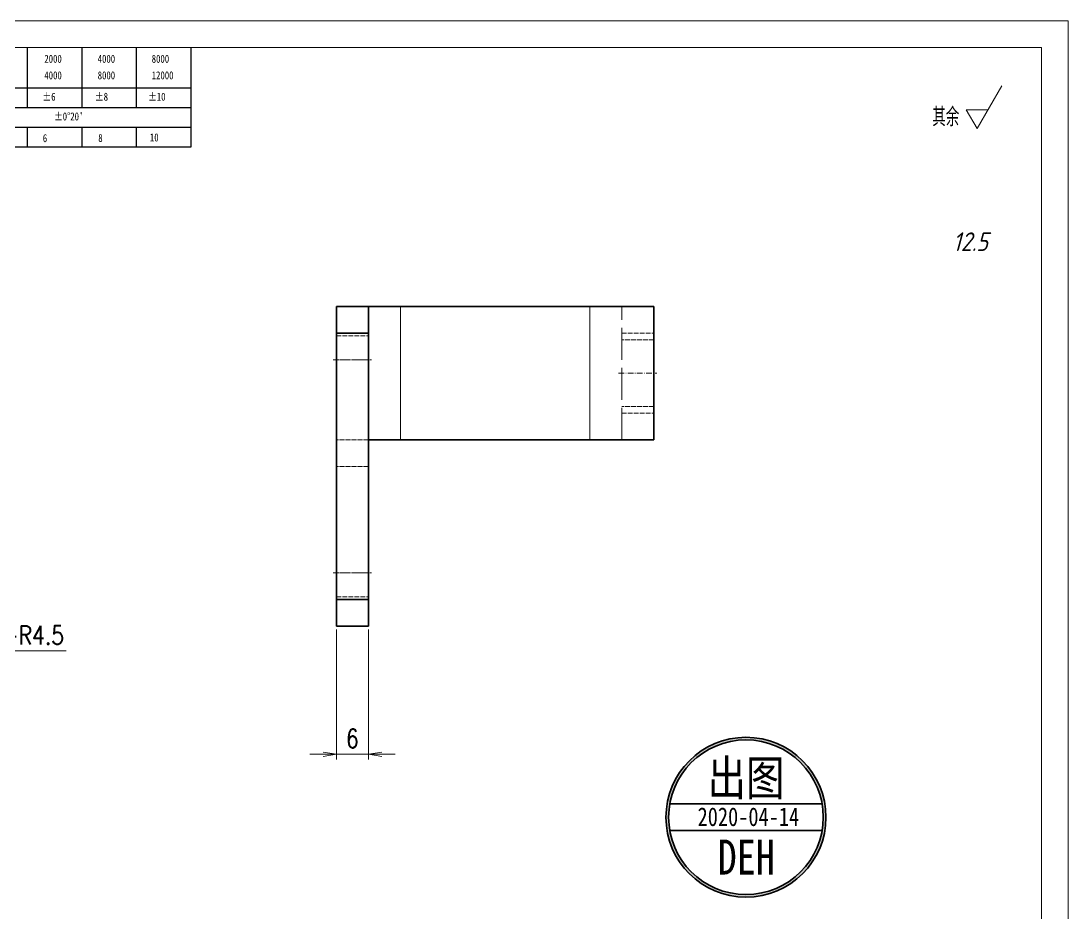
# Model space of a CAD drawing. Header units: millimetres. Extents: x -51192 to 104182, y -50696 to 36518.
# Drawn here: x -50128.6 to -49932.3, y 35705.3 to 35872.6 of the extents above; entities that cross this region are included whole.
import ezdxf
from ezdxf.enums import TextEntityAlignment as Align

# ---------------------------------------------------------------- set-up
doc = ezdxf.new("R2010")
doc.units = ezdxf.units.MM
doc.header["$LTSCALE"] = 0.5
for name, pattern in [('AM_ISO02W050x2', [3.75, 3, -0.75]), ('AM_ISO08W050x2', [9, 6, -0.75, 1.5, -0.75]), ('DASHDOT', [18.5, 12, -3, 0.5, -3]), ('DASHED', [15, 12, -3]), ('DOT2', [0.125, 0, -0.125])]:
    doc.linetypes.add(name, pattern=pattern)
for name, color, linetype, lineweight in [('中心线', 2, 'AM_ISO08W050x2', 18), ('印章专用-出图', 1, 'Continuous', 80), ('图框', 7, 'Continuous', 18), ('标注线', 3, 'Continuous', 18), ('虚线', 1, 'AM_ISO02W050x2', 18)]:
    doc.layers.add(name, color=color, linetype=linetype, lineweight=lineweight)
doc.layers.add('图\\M+19E79\\M+195B6\\M+18E9A', color=7, linetype='Continuous')
doc.layers.add('打印', color=7, linetype='Continuous', lineweight=15, plot=False)
doc.layers.add('打印-禁用', color=7, linetype='Continuous', lineweight=15, plot=False)
doc.styles.add('DIM', font='romans.shx', dxfattribs={"width": 0.8, "bigfont": 'bigfont.shx'})
doc.styles.add('国标', font='simfang.ttf', dxfattribs={"width": 0.8})
doc.styles.add('机械长仿宋', font='gbenor.shx', dxfattribs={"height": 1, "bigfont": 'gbcbig.shx'})
doc.dimstyles.new('DEH 1-1$0', dxfattribs={"dimtxt": 3.5, "dimasz": 2.5, "dimexe": 1, "dimexo": 0.625, "dimgap": 1.2, "dimtad": 1, "dimzin": 9, "dimdsep": 46, "dimtxsty": 'DIM', "dimblk": 'OPEN', "dimcen": 0, "dimclrd": 8, "dimclre": 8, "dimclrt": 2, "dimazin": 2, "dimtfac": 0.5, "dimtmove": 0, "dimatfit": 3, "dimldrblk": 'OPEN', "dimfxl": 0, "dimtolj": 2, "dimlwd": 18, "dimlwe": 18, "dimarcsym": 0})
doc.dimstyles.new('DEH 1-1$4', dxfattribs={"dimtxt": 3.5, "dimasz": 2.5, "dimexe": 1, "dimexo": 0.625, "dimgap": 1.2, "dimtad": 1, "dimtoh": 1, "dimdsep": 46, "dimtxsty": 'DIM', "dimblk": 'OPEN', "dimcen": 0, "dimclrd": 8, "dimclre": 8, "dimclrt": 2, "dimazin": 2, "dimtfac": 0.5, "dimtofl": 0, "dimtmove": 0, "dimatfit": 3, "dimldrblk": 'OPEN', "dimfxl": 0, "dimtolj": 2, "dimlwd": 18, "dimlwe": 18, "dimarcsym": 0})

# ---------------------------------------------------------------- blocks, each defined once
blk = doc.blocks.new('GZDEH零件A3图框V01版')
at = {"layer": '图\\M+19E79\\M+195B6\\M+18E9A', "color": 9}
for p, q in [((3082.42, -1561.98), (3082.42, -1554.46)), ((3092.64, -1561.98), (3092.64, -1554.46)), ((3102.86, -1561.98), (3102.86, -1554.46)), ((3113.09, -1573.08), (3113.09, -1554.46)), ((2996.09, -1561.98), (3113.09, -1561.98)), ((3082.42, -1565.68), (3082.42, -1561.98)), ((3092.64, -1565.68), (3092.64, -1561.98)), ((3102.86, -1565.68), (3102.86, -1561.98)), ((2996.09, -1565.68), (3113.09, -1565.68)), ((2996.09, -1569.38), (3113.09, -1569.38)), ((3082.42, -1573.08), (3082.42, -1569.48)), ((3092.64, -1573.08), (3092.64, -1569.38)), ((3102.86, -1573.08), (3102.86, -1569.38)), ((2990.09, -1573.08), (3113.09, -1573.08))]:
    blk.add_line(p, q, dxfattribs=at)
at = {"layer": '图框', "linetype": 'Continuous'}
for p, q in [((3272.49, -1554.46), (2882.49, -1554.46)), ((3272.49, -1832.96), (3272.49, -1554.46))]:
    blk.add_line(p, q, dxfattribs=at)
at = {"layer": '打印-禁用', "linetype": 'Continuous'}
for p, q in [((3277.49, -1549.46), (2857.49, -1549.46)), ((3277.49, -1846.46), (3277.49, -1549.46))]:
    blk.add_line(p, q, dxfattribs=at)
at = {"layer": '图\\M+19E79\\M+195B6\\M+18E9A', "color": 9, "style": '国标', "width": 0.8}
for s, p in [('2000', (3085.57, -1557.31)), ('4000', (3095.57, -1557.31)), ('8000', (3105.7, -1557.31)), ('4000', (3085.57, -1560.41)), ('8000', (3095.57, -1560.41)), ('12000', (3105.7, -1560.41)), ('±6', (3085.22, -1564.42)), ('±8', (3095.06, -1564.42)), ('±10', (3105.02, -1564.42)), ("±0%%D20'", (3087.38, -1568.12)), ('6', (3085.28, -1572.19)), ('8', (3095.68, -1572.15)), ('10', (3105.36, -1572.06))]:
    blk.add_text(s, height=1.5, dxfattribs=at).set_placement(p)
blk = doc.blocks.new('DEH A3')
at = {"layer": '图框'}
blk.add_blockref('GZDEH零件A3图框V01版', (-2857.49, 1846.46), dxfattribs=at)
blk = doc.blocks.new('FINISHER_TR')
at = {"layer": '标注线'}
for p, q in [((0, 0), (4.62, 8)), ((-2.02, 3.5), (0, 0)), ((2.02, 3.5), (-2.02, 3.5))]:
    blk.add_line(p, q, dxfattribs=at)
at = {"layer": '标注线', "color": 2, "style": '机械长仿宋', "oblique": 15}
blk.add_attdef('0.0', text='', height=3.5, dxfattribs=at).set_placement((2.03, -24.04), align=Align.BOTTOM_RIGHT)
blk = doc.blocks.new('其余12.5')
at = {"layer": '标注线'}
blk.add_blockref('FINISHER_TR', (0, 0), dxfattribs=at).add_auto_attribs({'0.0': '12.5'})
at = {"layer": '标注线', "color": 7, "linetype": 'DOT2', "style": '机械长仿宋'}
blk.add_text('其余', height=3.5, dxfattribs=at).set_placement((-8.38, 0.4))
blk = doc.blocks.new('_Open')
at = {"color": 0, "linetype": 'ByBlock', "lineweight": -2}
for p, q in [((-1, 0.167), (0, 0)), ((-1, -0.167), (0, 0)), ((0, 0), (-1, 0))]:
    blk.add_line(p, q, dxfattribs=at)
blk = doc.blocks.new('*D100')
at = {"layer": 'Defpoints', "color": 0, "transparency": 16777216}
for p in [(-50069.45, 35759.04), (-50063.45, 35759.04), (-50063.45, 35735.05)]:
    blk.add_point(p, dxfattribs=at)
at = {"layer": '标注线', "color": 8, "lineweight": 18, "transparency": 16777216}
for p, q in [((-50069.45, 35758.42), (-50069.45, 35734.05)), ((-50063.45, 35758.42), (-50063.45, 35734.05)), ((-50071.95, 35735.05), (-50074.45, 35735.05)), ((-50069.45, 35735.05), (-50063.45, 35735.05)), ((-50060.95, 35735.05), (-50058.45, 35735.05))]:
    blk.add_line(p, q, dxfattribs=at)
at = {"layer": '标注线', "color": 8, "lineweight": 18, "transparency": 16777216, "xscale": 2.5, "yscale": 2.5, "zscale": 2.5}
blk.add_blockref('_Open', (-50069.45, 35735.05), dxfattribs=at)
at = {"layer": '标注线', "color": 8, "lineweight": 18, "transparency": 16777216, "xscale": 2.5, "yscale": 2.5, "zscale": 2.5, "rotation": 180}
blk.add_blockref('_Open', (-50063.45, 35735.05), dxfattribs=at)
at = {"layer": '标注线', "color": 2, "transparency": 16777216, "insert": (-50066.45, 35738), "char_height": 3.5, "attachment_point": 5, "style": 'DIM'}
blk.add_mtext('\\A2;6', dxfattribs=at)
blk = doc.blocks.new('*D113')
at = {"layer": 'Defpoints', "color": 0, "transparency": 16777216}
for p in [(-50162.23, 35769.04), (-50158.3, 35766.84)]:
    blk.add_point(p, dxfattribs=at)
at = {"layer": '标注线', "color": 8, "lineweight": 18, "transparency": 16777216}
for p, q in [((-50136.12, 35754.43), (-50156.12, 35765.62)), ((-50120.12, 35754.43), (-50136.12, 35754.43))]:
    blk.add_line(p, q, dxfattribs=at)
at = {"layer": '标注线', "color": 8, "lineweight": 18, "transparency": 16777216, "xscale": 2.5, "yscale": 2.5, "zscale": 2.5, "rotation": 150.776446730512}
blk.add_blockref('_Open', (-50158.3, 35766.84), dxfattribs=at)
at = {"layer": '标注线', "color": 2, "transparency": 16777216, "insert": (-50127.52, 35757.38), "char_height": 3.5, "attachment_point": 5, "style": 'DIM'}
blk.add_mtext('\\A2;{\\Fromans,bigfont|c134;2-R4.5}', dxfattribs=at)
blk = doc.blocks.new('出图章')
at = {"layer": '印章专用-出图'}
h = blk.add_hatch(color=256, dxfattribs=at)
h.paths.add_polyline_path([(15, 0, 1), (-15, 0, 1)])
h.paths.add_polyline_path([(14.5, 0, 1), (-14.5, 0, 1)], flags=16)
h.paths.add_polyline_path([(-7.31, -12.35), (7.41, -12.35), (7.41, -2.73), (-7.31, -2.73)], flags=8)
at = {"layer": '印章专用-出图', "lineweight": 35}
for p, q in [((-14.28, 2.5), (14.28, 2.5)), ((-14.28, -2.5), (14.28, -2.5))]:
    blk.add_line(p, q, dxfattribs=at)
for radius in [15, 14.5]:
    blk.add_circle((0, 0), radius, dxfattribs=at)
at = {"layer": '印章专用-出图', "color": 4, "style": '国标', "width": 0.8}
blk.add_text('DEH', height=6.562, dxfattribs=at).set_placement((0.05, -10.74), align=Align.CENTER)
at = {"layer": '印章专用-出图', "color": 3, "style": '国标', "width": 0.8}
blk.add_attdef('出图', text='', height=6.6, dxfattribs=at).set_placement((0, 7.35), align=Align.MIDDLE_CENTER)
at = {"layer": '印章专用-出图', "color": 2, "style": '国标', "width": 0.8}
blk.add_attdef('XXXX.XX.XX', text='', height=3.5, dxfattribs=at).set_placement((0.45, 0.1), align=Align.MIDDLE_CENTER)

msp = doc.modelspace()

# ---------------------------------------------------------------- linework, layer by layer
at = {"lineweight": 35, "ltscale": 0.125}
for p, q in [((-50069.449, 35814.042), (-50069.449, 35819.042)), ((-50063.449, 35819.042), (-50063.449, 35814.042)), ((-50069.449, 35764.042), (-50069.449, 35759.042)), ((-50063.449, 35764.042), (-50063.449, 35759.042))]:
    msp.add_line(p, q, dxfattribs=at)
at = {"lineweight": 35, "ltscale": 0.15}
for p, q in [((-50069.449, 35819.042), (-50063.449, 35819.042)), ((-50057.449, 35819.042), (-50063.449, 35819.042)), ((-50069.449, 35814.042), (-50063.449, 35814.042)), ((-50057.449, 35794.042), (-50063.449, 35794.042)), ((-50063.449, 35764.042), (-50069.449, 35764.042)), ((-50063.449, 35759.042), (-50069.449, 35759.042))]:
    msp.add_line(p, q, dxfattribs=at)
at = {"lineweight": 13}
for p, q in [((-50057.449, 35794.042), (-50057.449, 35819.042)), ((-50021.949, 35794.042), (-50021.949, 35819.042))]:
    msp.add_line(p, q, dxfattribs=at)
at = {"lineweight": 35}
for p, q in [((-50021.949, 35819.042), (-50057.449, 35819.042)), ((-50009.949, 35794.042), (-50009.949, 35819.042)), ((-50069.449, 35764.042), (-50069.449, 35814.042)), ((-50063.449, 35764.042), (-50063.449, 35814.042)), ((-50057.449, 35794.042), (-50021.949, 35794.042))]:
    msp.add_line(p, q, dxfattribs=at)
at = {"lineweight": 35, "ltscale": 0.3}
for p, q in [((-50009.949, 35819.042), (-50021.949, 35819.042)), ((-50009.949, 35794.042), (-50021.949, 35794.042))]:
    msp.add_line(p, q, dxfattribs=at)
at = {"layer": '中心线', "linetype": 'DASHDOT', "lineweight": 13, "ltscale": 0.17998}
for p, q in [((-50070.048, 35809.042), (-50062.849, 35809.042)), ((-50016.548, 35806.542), (-50009.349, 35806.542)), ((-50070.048, 35769.042), (-50062.849, 35769.042))]:
    msp.add_line(p, q, dxfattribs=at)
at = {"layer": '打印'}
msp.add_lwpolyline([(-50352.275, 35872.572), (-49932.275, 35872.572), (-49932.275, 35575.572), (-50352.275, 35575.572)], close=True, dxfattribs=at)
at = {"layer": '虚线', "linetype": 'DASHED', "lineweight": 13}
for p, q in [((-50057.449, 35794.042), (-50057.449, 35819.042)), ((-50021.949, 35794.042), (-50021.949, 35819.042)), ((-50015.949, 35794.042), (-50015.949, 35819.042))]:
    msp.add_line(p, q, dxfattribs=at)
at = {"layer": '虚线', "linetype": 'DASHED', "lineweight": 13, "ltscale": 0.15}
for p, q in [((-50069.449, 35813.542), (-50063.449, 35813.542)), ((-50015.949, 35814.042), (-50009.949, 35814.042)), ((-50009.949, 35812.792), (-50015.949, 35812.792)), ((-50063.449, 35809.042), (-50069.449, 35809.042)), ((-50063.449, 35809.042), (-50069.449, 35809.042)), ((-50009.949, 35800.292), (-50015.949, 35800.292)), ((-50015.949, 35799.042), (-50009.949, 35799.042)), ((-50063.449, 35794.042), (-50069.449, 35794.042)), ((-50063.449, 35789.042), (-50069.449, 35789.042)), ((-50063.449, 35769.042), (-50069.449, 35769.042)), ((-50063.449, 35769.042), (-50069.449, 35769.042)), ((-50069.449, 35764.542), (-50063.449, 35764.542)), ((-50069.449, 35764.042), (-50063.449, 35764.042))]:
    msp.add_line(p, q, dxfattribs=at)

# ---------------------------------------------------------------- block references
at = {"layer": '印章专用-出图'}
msp.add_blockref('出图章', (-49992.659, 35723.235), dxfattribs=at).add_auto_attribs({'出图': '出图', 'XXXX.XX.XX': '2020-04-14'})
at = {"layer": '图框'}
msp.add_blockref('DEH A3', (-50352.275, 35575.572), dxfattribs=at)
at = {"layer": '标注线'}
msp.add_blockref('其余12.5', (-49949.332, 35852.414), dxfattribs=at)

# ---------------------------------------------------------------- dimensions: what is measured, and where the dimension line sits
dim = msp.add_radius_dim(center=(-50162.231, 35769.042), mpoint=(-50158.304, 35766.845), text='{\\Fromans,bigfont|c134;2-<>}', dimstyle='DEH 1-1$4', dxfattribs=at)
dim.commit()
dim.dimension.update_dxf_attribs({"geometry": '*D113', "text_midpoint": (-50127.518, 35754.434), "dimtype": 164})
dim = msp.add_linear_dim(base=(-50063.449, 35735.045), p1=(-50069.449, 35759.042), p2=(-50063.449, 35759.042), dimstyle='DEH 1-1$0', dxfattribs=at)
dim.commit()
dim.dimension.update_dxf_attribs({"geometry": '*D100', "text_midpoint": (-50066.449, 35737.995)})

doc.saveas('drawing.dxf')
